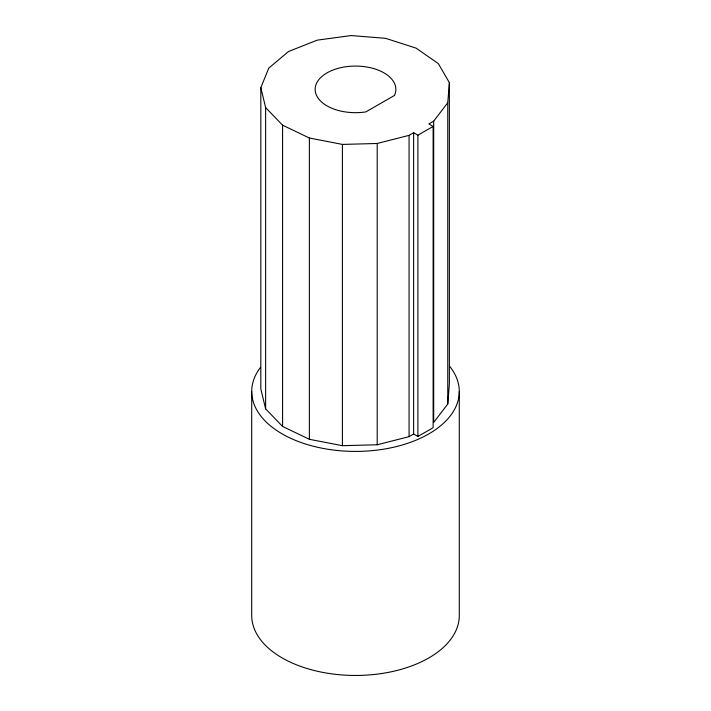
<?xml version="1.0" encoding="UTF-8"?>
<svg xmlns="http://www.w3.org/2000/svg" width="711" height="711" viewBox="0 0 711 711"><rect width="100%" height="100%" fill="white"/><g stroke="black" fill="none" stroke-linecap="round" stroke-linejoin="round"><path stroke-width="1.07" d="M447.761 102.739L449.37 82.654L438.305 63.59L416.051 48.117L385.62 38.332L351.118 35.55L317.213 40.154L288.479 51.521L268.794 68.114L260.821 87.684L260.821 388.97L265.63 408.887L282.578 426.458L309.374 439.3L342.409 445.69L377.203 444.766L409.065 436.643L413.633 434.003L417.908 436.474L433.123 427.693L433.123 126.416L428.84 123.945L433.692 121.137L447.761 102.739L447.761 404.026L433.692 422.423L433.692 121.137M447.761 404.026L449.37 383.931L449.37 82.654M260.821 87.684L265.63 107.601L282.578 125.172L309.374 138.023L342.409 144.413L377.203 143.48L409.065 135.357L413.633 132.726L417.908 135.197L433.123 126.416M459.288 391.494L459.288 615.53A103.788 59.92 0 0 1 355.5 675.45A103.788 59.92 0 0 1 251.712 615.53L251.712 391.494M417.908 135.197L417.908 436.474M413.633 132.726L413.633 434.003M409.065 135.357L409.065 436.643M377.203 143.48L377.203 444.766M342.409 144.413L342.409 445.69M309.374 138.023L309.374 439.3M282.578 125.172L282.578 426.458M265.63 107.601L265.63 408.887M449.779 366.441A103.788 59.92 0 0 1 356.3 451.414A103.788 59.92 0 0 1 260.564 367.285M394.463 95.452L365.863 111.894A40.358 23.303 0 0 1 315.293 91.355A40.358 23.303 0 0 1 359.108 66.167A40.358 23.303 0 0 1 394.463 95.452"/></g></svg>
